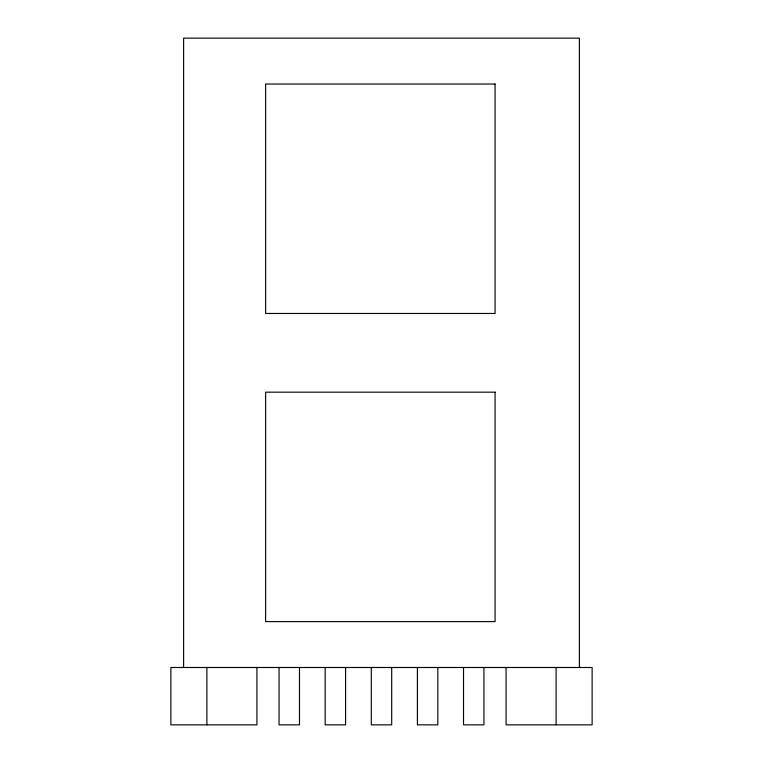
<?xml version="1.0" encoding="UTF-8"?>
<svg xmlns="http://www.w3.org/2000/svg" width="763" height="763" viewBox="0 0 763 763"><rect width="100%" height="100%" fill="white"/><g stroke="black" fill="none" stroke-linecap="round" stroke-linejoin="round"><path stroke-width="1.14" d="M579.384 667.491L579.384 38.15L183.616 38.15L183.616 667.491M556.103 667.491L556.103 724.85M506.079 667.491L506.079 724.85L592.126 724.85L592.126 667.491L170.874 667.491L170.874 724.85L256.921 724.85L256.921 667.491M483.942 667.491L483.942 724.85L463.522 724.85L463.522 667.491M437.828 667.491L437.828 724.85L417.409 724.85L417.409 667.491M391.705 667.491L391.705 724.85L371.295 724.85L371.295 667.491M345.591 667.491L345.591 724.85L325.172 724.85L325.172 667.491M299.478 667.491L299.478 724.85L279.058 724.85L279.058 667.491M206.897 667.491L206.897 724.85M495.073 84.035L265.638 84.035L265.638 313.469L495.073 313.469L495.073 84.035M495.073 392.172L265.638 392.172L265.638 621.607L495.073 621.607L495.073 392.172"/></g></svg>
